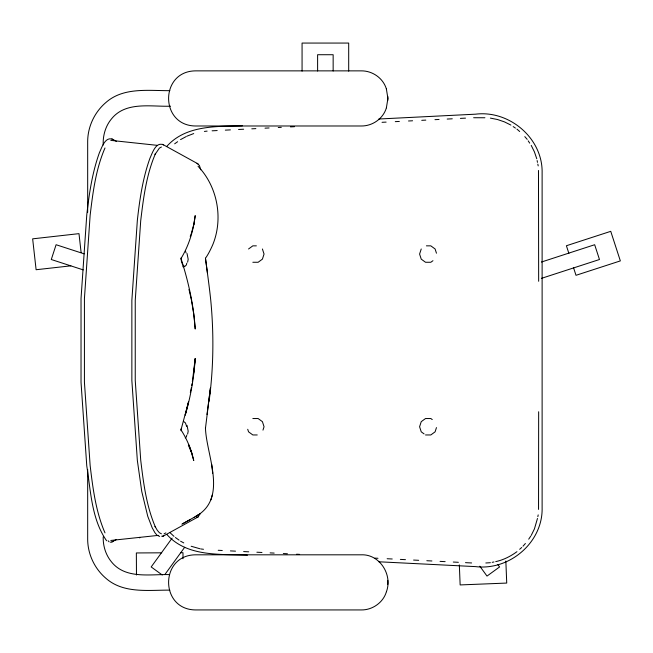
<?xml version="1.0" encoding="UTF-8"?>
<svg xmlns="http://www.w3.org/2000/svg" width="653" height="653" viewBox="0 0 653 653"><rect width="100%" height="100%" fill="white"/><g stroke="black" fill="none" stroke-linecap="round" stroke-linejoin="round"><path stroke-width="0.98" d="M205.434 428.523L210.405 388.135L206.993 414.5M538.545 509.413L538.66 411.757M192.366 381.768L195.182 358.66C193.949 377.777 190.676 396.755 185.223 415.128L188.488 402.019L180.995 429.878C187.084 439.2 191.337 449.664 193.745 460.528L191.329 452.211L188.358 445.109M193.786 373.067L195.182 358.66M209.099 401.089C213.58 367.688 213.972 333.756 210.748 300.225C209.286 286.185 207.262 272.211 205.466 258.221C207.94 254.972 210.919 249.022 212.886 244.41C223.391 218.355 217.482 186.595 198.039 166.254M387.776 100.44L387.776 96.415M387.776 584.378L387.776 580.362M191.729 301.841L193.786 314.411L195.214 329.039C193.704 305 188.325 281.402 181.003 258.506C188.954 245.504 193.394 230.656 195.206 215.596L193.753 224.665L191.607 232.533M191.729 385.637L192.047 383.703M537.476 518.458L534.432 528.889L531.224 535.403M537.827 516.678L538.186 514.89M186.766 263.2L186.423 264.914L184.668 266.546L182.685 266.718M186.766 435.102L186.423 436.808L185.256 437.894M187.623 262.188L188.186 259.257L187.019 253.478M187.623 434.09L188.186 431.151L187.019 425.372M197.541 515.372C227.709 496.615 206.168 454.521 205.466 427.952M193.753 224.665L193.982 223.62M190.309 392.339L191.411 387.572M386.388 107.835L387.915 98.423L386.388 89.02M386.413 591.716C392.796 574.885 379.744 553.981 361.207 554.813L195.598 554.813C159.61 555.066 159.61 609.673 195.598 609.935L361.207 609.935C372.447 610.163 383.303 602.458 386.388 591.781M210.886 499.945L212.347 494.884M262.963 430.131L264.049 426.744L262.416 421.667L258.131 418.532L252.833 418.532M421.234 248.981L419.593 254.058L421.234 259.135L425.519 262.269L430.817 262.269L432.963 260.702M436.465 427.593L435.102 431.821L430.817 434.955L425.519 434.955M190.227 236.362L191.345 233.513M199.989 513.927L198.12 516.915L162.483 536.546M386.413 107.778C383.213 118.683 372.447 126.151 361.207 125.988L195.598 125.988C159.61 125.727 159.61 71.12 195.598 70.867L361.207 70.867C372.447 70.695 383.213 78.172 386.413 89.077M104.994 147.962C95.795 169.209 92.857 192.529 90.138 215.335L84.425 298.658L84.425 382.176L90.138 465.499C92.857 488.305 95.795 511.625 104.994 532.881M528.701 539.182L530.718 536.162M172.123 538.121L151.178 566.943L162.279 575.007M164.948 574.436L184.693 547.255M522.996 546.218L525.396 543.492M166.833 146.354C185.746 125.082 216.551 126.47 242.377 125.833M519.666 549.295L521.714 547.5M181.877 524.179L194.463 517.127M248.548 248.981L252.833 245.846L256.36 245.846M174.669 143.815L177.616 141.709M516.939 551.687C510.605 556.323 503.439 559.972 495.733 561.621M194.243 517.307L200.585 513.462M195.329 516.621L197.932 515.111M190.472 519.486L183.501 523.306M110.365 542.21L111.908 541.966L116.332 539.525M111.908 541.966L113.042 541.337M164.066 533.868L165.846 532.889M196.994 517.535L198.12 516.915M161.43 147.007L159.389 148.109L155.071 154.402L155.577 153.373C146.37 174.62 143.431 197.941 140.713 220.755L135.244 300.462L135.244 380.373L140.713 460.087C143.431 482.894 146.37 506.214 155.577 527.461L155.071 526.432L157.259 530.252L159.389 532.734L161.43 533.827M180.571 139.603L186.154 136.591M182.718 523.73L183.436 523.371M186.954 136.167L193.721 133.563M541.419 262.033L594.671 244.728L599.47 259.51L541.378 278.382M492.174 562.331L493.954 561.98M109.116 541.835L108.088 540.757M159.691 536.423L157.169 535.354L154.965 532.791L152.198 527.82L147.766 516.327L141.766 491.554L137.342 460.447L131.857 380.495L131.857 300.347L137.342 220.388C139.685 199.353 142.778 178.163 149.97 158.173C152.435 152.908 155.879 141.293 163.617 144.917M161.658 536.235L163.617 535.925M204.397 131.424L207.123 131.114M70.867 265.836L36.111 269.73L32.65 238.843L78.989 233.643L81.111 252.572M110.79 540.464L158.328 535.378M485.824 562.984L490.395 562.69M378.838 119.009L475.588 114.177C509.528 109.99 542.986 138.485 542.121 173.094L542.121 507.708C542.986 542.308 509.528 570.804 475.588 566.616L378.838 561.784M212.103 130.812L217.188 130.551M225.326 130.143L230.419 129.89M238.557 129.482L243.651 129.229M251.789 128.821L255.862 128.617M265.02 128.159L269.085 127.955M278.251 127.498L281.304 127.351M290.463 126.894L294.527 126.69M382.046 122.307L386.119 122.111M395.277 121.646L399.35 121.442M408.509 120.985L412.582 120.781M421.74 120.323L425.813 120.119M434.971 119.662L439.036 119.458M447.183 119.058L452.268 118.797M460.406 118.389L465.499 118.136M473.637 117.728L484.918 117.752M161.683 552.813L136.355 552.952L136.469 575.007M180.636 552.716L182.979 552.707L183.011 558.723M169.829 90.653C148.37 90.816 123.433 86.971 105.851 102.545C94.628 112.128 87.82 126.486 87.673 141.26L87.673 212.38M170.564 106.194C151.031 106.872 125.751 101.142 111.516 118.862C105.459 126.119 102.799 135.628 103.215 144.99M426.401 245.846L430.817 245.846L435.102 248.981L436.465 253.209M252.833 262.269L258.131 262.269L262.416 259.135L264.049 254.058L262.416 248.981M257.249 434.955L252.833 434.955L248.548 431.821L247.724 429.282M169.543 574.599C150.296 574.077 125.49 579.374 111.516 561.931C105.721 554.936 102.929 545.859 103.215 536.823M169.829 590.141C148.37 589.977 123.433 593.822 105.851 578.248C94.628 568.665 87.82 554.315 87.673 539.541L87.673 469.434M218.208 550.291L222.273 550.495M230.419 550.903L235.504 551.156M243.651 551.565L248.736 551.818M256.874 552.226L261.967 552.479M270.105 552.887L274.178 553.091M283.337 553.548L287.41 553.752M296.568 554.209L299.621 554.364M374.928 558.127L377.981 558.282M387.139 558.739L392.224 558.992M400.371 559.401L405.456 559.654M413.594 560.062L418.687 560.315M426.825 560.723L431.919 560.976M440.057 561.384L445.142 561.637M453.288 562.045L458.373 562.298M465.499 562.657L471.605 562.959M247.463 555.213C220.216 553.94 187.052 557.115 166.833 534.44M110.79 140.371L157.316 145.35M200.765 548.961L203.491 549.271M113.042 139.497C105.304 135.881 101.86 147.488 99.395 152.753C92.204 172.751 89.11 193.941 86.767 214.976L81.029 298.535L81.029 382.299L86.767 465.858C90.751 491.023 91.559 519.241 106.594 540.766M490.395 118.111L497.513 119.523L504.385 121.858L510.899 125.074M199.891 548.74L191.182 546.259M84.172 253.854L56.093 244.728L51.285 259.51L83.241 269.893M180.571 541.198L183.762 542.912M196.994 163.299L199.426 165.511L200.757 169.78M162.483 144.289L198.12 163.919M111.908 138.877L116.577 141.448M513.168 126.584L515.429 128.094M175.404 537.509L179.093 540.145M432.245 419.577L430.817 418.532L425.519 418.532L421.234 421.667L419.593 426.744L421.234 431.821L424.091 433.91M184.668 266.546L182.669 264.914L181.199 260.637M183.501 421.348L185.476 422.981L186.627 426.401M516.939 129.106L519.666 131.498M170.009 532.668L174 536.366M524.792 136.624L527.183 139.35M497.782 564.47L499.578 566.943L487.007 576.077L479.824 566.2M528.195 140.86L529.705 143.129M531.224 145.39L534.432 151.904L536.766 158.777M191.933 453.386L188.978 445.085M185.476 251.079L186.048 252.793M568.877 253.372L566.404 245.74L610.743 231.333L620.35 260.898L576.003 275.305L573.53 267.673M188.986 289.41L191.411 299.907M537.125 160.556L537.476 162.344M537.827 164.123L538.186 165.903M207.466 273.174L205.466 258.221M211.711 464.414L212.69 473.188M139.685 537.354L139.742 537.917M181.02 258L181.142 259.763M180.963 429.013L181.085 430.776M538.48 170.466L538.66 281.272M505.846 561.025L506.728 583.064L460.145 584.933L459.337 564.894M348.694 71.144L348.694 43.065L302.07 43.065L302.07 71.144M333.152 71.014L333.152 54.721L317.611 54.721L317.611 71.014"/></g></svg>
